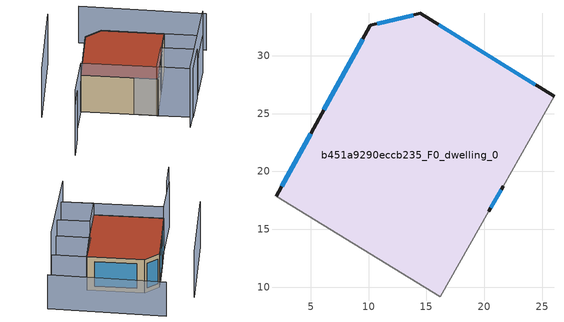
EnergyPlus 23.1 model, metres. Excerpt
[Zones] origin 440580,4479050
b451a9290eccb235_F0_dwelling_0
 floor ground (EU_floor_Construction): 20.41,16.57 21.63,18.71 26.04,26.52 14.46,33.67 10.16,32.63 5.47,24.14 1.99,17.86 16.21,9.17 z0
 wall outside (EU_wall_Construction): 21.63,18.71 20.41,16.57 / 1.99,17.86 5.47,24.14 10.16,32.63 14.46,33.67 26.04,26.52 z0:9
 wall adiabatic (EU_wall_Construction): 26.04,26.52 21.63,18.71 / 20.41,16.57 16.21,9.17 1.99,17.86 z0:9
 window (EU_Window_Construction): 21.46,18.41 20.58,16.87 / 2.47,18.73 4.99,23.27 / 6.12,25.32 9.51,31.45 / 10.76,32.77 13.86,33.53 / 16.07,32.68 24.43,27.51 z1.25:7.75
 roof outside (EU_roof_Construction): 26.04,26.52 21.63,18.71 20.41,16.57 16.21,9.17 1.99,17.86 5.47,24.14 10.16,32.63 14.46,33.67 z9
shading: 4.84,40.19 -6.61,19.36 / -7.22,1.34 -3.84,7.35 / -4.28,7.62 1.99,17.86 / 1.99,17.86 22.68,5.21 / 27.12,12.48 22.68,5.21 / 22.68,5.21 15.97,9.31 / 15.97,9.31 20.41,16.57 / 20.41,16.57 27.12,12.48 z0:12; 20.27,1.55 33.06,22.16 z0:15; 37.93,30.46 14.69,45.44 / 33.08,22.2 28.37,14.52 / 28.37,14.52 21.33,18.84 / 21.33,18.84 26.04,26.52 / 26.04,26.52 33.08,22.2 z0:9
[Building]
EU S2 Campaign: North Axis=0; Terrain=City; Solar Distribution=FullExterior
[Site:Location]
Madrid: Latitude=40.5; Longitude=-3.5; Time Zone=1; Elevation=609
[SizingPeriod:WeatherFileDays]
AnnualSizingPeriod: Begin Month=1; Begin Day of Month=1; End Month=12; End Day of Month=31; Day of Week for Start Day=Monday; Use Weather File Daylight Saving Period=No; Use Weather File Rain and Snow Indicators=No
[MATERIAL]
EU_InternalMass_Material: Roughness=MediumRough; Thickness=0.1; Conductivity=1; Density=1800; Specific Heat=900; Thermal Absorptance=0.9; Solar Absorptance=0.7; Visible Absorptance=0.7
[MATERIAL:NOMASS] Roughness=MediumRough; Thermal Absorptance=0.9; Solar Absorptance=0.7; Visible Absorptance=0.7
Name | Thermal Resistance
EU_wall_NoMass | 1.60022
EU_roof_NoMass | 1.57597
EU_floor_NoMass | 0.470652
[WINDOWMATERIAL:SIMPLEGLAZINGSYSTEM]
EU_Window_SimpleGlazing: UFactor=3.28802; Solar Heat Gain Coefficient=0.85; Visible Transmittance=0.85
[CONSTRUCTION]
EU_wall_Construction: EU_wall_NoMass
EU_roof_Construction: EU_roof_NoMass
EU_floor_Construction: EU_floor_NoMass
EU_InternalMass_Construction: EU_InternalMass_Material
EU_Window_Construction: EU_Window_SimpleGlazing
[ZONE]
b451a9290eccb235_F0_dwelling_0: Type=1; Multiplier=1; Ceiling Height=autocalculate; Volume=2967.78; Floor Area=autocalculate; Part of Total Floor Area=Yes
[INTERNALMASS]
b451a9290eccb235_F0_dwelling_0_EU_InternalMass: Construction=EU_InternalMass_Construction; Zone or ZoneList=b451a9290eccb235_F0_dwelling_0; Surface Area=329.753
[OTHEREQUIPMENT]
EU_Step8_InternalGain_b451a9290eccb235_F0_dwelling_0_f000: Fuel Type=Electricity; Zone or ZoneList or Space or SpaceList=b451a9290eccb235_F0_dwelling_0; Schedule=EU_Step8_GainSchedule_b451a9290eccb235_F0_dwelling_0_f000; Design Level Calculation Method=Watts/Area; Power per Zone Floor Area=1; Fraction Latent=0; Fraction Radiant=0; Fraction Lost=0; Carbon Dioxide Generation Rate=0; EndUse Subcategory=EU_Step8_InternalGains
[ZONEVENTILATION:DESIGNFLOWRATE]
EU_ConstantAir_b451a9290eccb235_F0_dwelling_0: Zone or ZoneList or Space or SpaceList=b451a9290eccb235_F0_dwelling_0; Schedule=EU_AlwaysOn; Design Flow Rate Calculation Method=AirChanges/Hour; Air Changes per Hour=0.480704; Ventilation Type=Natural; Fan Pressure Rise=0; Fan Total Efficiency=1; Constant Term Coefficient=1; Temperature Term Coefficient=0; Velocity Term Coefficient=0; Velocity Squared Term Coefficient=0; Minimum Indoor Temperature=-100; Maximum Indoor Temperature=100; Delta Temperature=-100; Minimum Outdoor Temperature=-100; Maximum Outdoor Temperature=100; Maximum Wind Speed=40
[HVACTEMPLATE:THERMOSTAT]
EU_HeatOnly_b451a9290eccb235_F0_dwelling_0: Constant Heating Setpoint=20; Constant Cooling Setpoint=50
[HVACTEMPLATE:ZONE:IDEALLOADSAIRSYSTEM]
b451a9290eccb235_F0_dwelling_0: Template Thermostat=EU_HeatOnly_b451a9290eccb235_F0_dwelling_0; System Availability Schedule=EU_AlwaysOn; Maximum Heating Supply Air Temperature=50; Minimum Cooling Supply Air Temperature=13; Maximum Heating Supply Air Humidity Ratio=0.0156; Minimum Cooling Supply Air Humidity Ratio=0.0077; Heating Limit=NoLimit; Cooling Limit=NoLimit; Heating Availability Schedule=EU_AlwaysOn; Cooling Availability Schedule=EU_CoolingOff; Dehumidification Control Type=ConstantSensibleHeatRatio; Cooling Sensible Heat Ratio=0.7; Dehumidification Setpoint=60; Humidification Control Type=None; Humidification Setpoint=30; Outdoor Air Method=None; Outdoor Air Flow Rate per Person=0.00944; Outdoor Air Flow Rate per Zone Floor Area=0; Outdoor Air Flow Rate per Zone=0; Demand Controlled Ventilation Type=None; Outdoor Air Economizer Type=NoEconomizer; Heat Recovery Type=None; Sensible Heat Recovery Effectiveness=0.7; Latent Heat Recovery Effectiveness=0.65
[SIZING:ZONE]
b451a9290eccb235_F0_dwelling_0: Zone Cooling Design Supply Air Temperature Input Method=SupplyAirTemperature; Zone Cooling Design Supply Air Temperature=13; Zone Heating Design Supply Air Temperature Input Method=SupplyAirTemperature; Zone Heating Design Supply Air Temperature=50; Zone Cooling Design Supply Air Humidity Ratio=0.008; Zone Heating Design Supply Air Humidity Ratio=0.008; Cooling Design Air Flow Method=DesignDay; Cooling Design Air Flow Rate=0; Cooling Minimum Air Flow per Zone Floor Area=0.000762; Cooling Minimum Air Flow=0; Cooling Minimum Air Flow Fraction=0.2; Heating Design Air Flow Method=DesignDay; Heating Design Air Flow Rate=0; Heating Maximum Air Flow per Zone Floor Area=0.002032; Heating Maximum Air Flow=0.141576; Heating Maximum Air Flow Fraction=0.3; Account for Dedicated Outdoor Air System=No; Dedicated Outdoor Air System Control Strategy=NeutralSupplyAir; Dedicated Outdoor Air Low Setpoint Temperature for Design=autosize; Dedicated Outdoor Air High Setpoint Temperature for Design=autosize; Zone Load Sizing Method=Sensible Load Only No Latent Load; Zone Latent Cooling Design Supply Air Humidity Ratio Input Method=HumidityRatioDifference; Zone Cooling Design Supply Air Humidity Ratio Difference=0.005; Zone Latent Heating Design Supply Air Humidity Ratio Input Method=HumidityRatioDifference; Zone Humidification Design Supply Air Humidity Ratio Difference=0.005
[SCHEDULE:CONSTANT]
Name | Hourly Value
EU_AlwaysOn | 1
EU_CoolingOff | 0
[SCHEDULE:FILE]
EU_Step8_GainSchedule_b451a9290eccb235_F0_dwelling_0_f000: File=../../schedules/b451a9290eccb235/b451a9290eccb235_F0_dwelling_0_f000_gain.csv; Column Number=1; Rows to Skip at Top=0; Number of Hours of Data=8760; Column Separator=Comma; Interpolate to Timestep=No; Minutes per Item=60; Adjust Schedule for Daylight Savings=Yes
